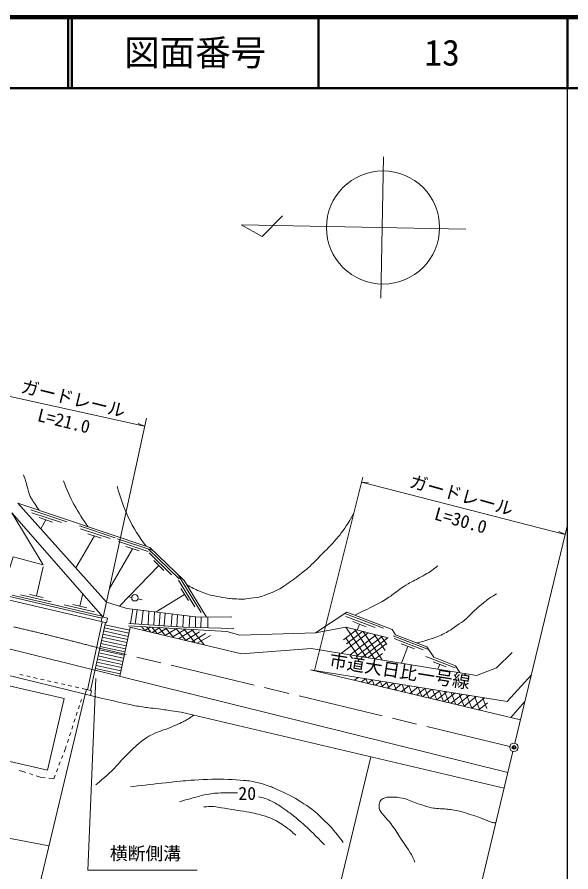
# Model space of a CAD drawing. Units: millimetres, scale not verified. Extents: x 40000 to 680000, y 20000 to 380000.
# Drawn here: x 501562 to 579500, y 259656 to 380000 of the extents above; entities that cross this region are included whole.
import ezdxf
from ezdxf.enums import TextEntityAlignment as Align

# ---------------------------------------------------------------- set-up
doc = ezdxf.new("R2010")
doc.units = ezdxf.units.MM
doc.header["$LTSCALE"] = 1000
doc.header["$PDMODE"] = 32
doc.header["$PDSIZE"] = 500
doc.linetypes.add('CHAIN', pattern=[18.5, 12, -1.5, 3.5, -1.5])
for name, color, linetype, lineweight in [('M-BGD', 7, 'Continuous', 13), ('M-BMK', 2, 'CHAIN', 13), ('M-STR-HTXT', 7, 'Continuous', 13), ('M-TTL', 2, 'Continuous', 140), ('M-TTL-BAND', 7, 'Continuous', 25), ('M-TTL-LINE', 7, 'Continuous', 50), ('M-TTL-TXT', 7, 'Continuous', 13), ('M-WORK', 1, 'Continuous', 13)]:
    doc.layers.add(name, color=color, linetype=linetype, lineweight=lineweight)
doc.layers.add('M-OTRS', color=6, linetype='Continuous')
doc.styles.add('ＭＳ ゴシック', font='')
doc.styles.get('ＭＳ ゴシック').set_extended_font_data('MS Gothic')

msp = doc.modelspace()

# ---------------------------------------------------------------- linework, layer by layer
at = {"layer": 'M-BGD'}
msp.add_circle((571490, 277194), 600, dxfattribs=at)
at = {"layer": 'M-BMK'}
msp.add_line((570907, 277334), (512755, 291261), dxfattribs=at)
msp.add_arc((414546, -79417), 383467, 75.16078, 81.07776, dxfattribs=at)
at = {"layer": 'M-OTRS'}
msp.add_point((571490, 277194), dxfattribs=at)
at = {"layer": 'M-STR-HTXT'}
for p, q in [((519756, 323551), (513682, 295539)), ((519510, 322416), (518605, 322800)), ((543411, 288010), (550207, 315223)), ((578676, 307148), (577785, 307564)), ((511164, 284668), (503304, 251865)), ((546377, 255142), (551331, 275875)), ((506050, 263325), (456206, 272836))]:
    msp.add_line(p, q, dxfattribs=at)
for points in [[(519510, 322416), (480561, 330982), (481544, 330955)], [(578676, 307148), (550027, 314506), (551009, 314444)], [(512626, 286908), (511520, 259892), (526908, 259892)]]:
    msp.add_lwpolyline(points, dxfattribs=at)
msp.add_open_spline([(511900, 284497), (511901, 284497), (511901, 284496), (511902, 284496)], degree=3, dxfattribs=at)
at = {"layer": 'M-TTL'}
msp.add_line((680000, 380000), (40000, 380000), dxfattribs=at)
at = {"layer": 'M-TTL-BAND'}
msp.add_line((579000, 20000), (579000, 370000), dxfattribs=at)
at = {"layer": 'M-TTL-LINE'}
for p, q in [((508747, 380000), (508747, 370000)), ((509247, 380000), (509247, 370000)), ((543997, 380000), (543997, 370000)), ((579000, 380000), (579000, 370000)), ((40000, 370000), (680000, 370000))]:
    msp.add_line(p, q, dxfattribs=at)
at = {"layer": 'M-WORK'}
for p, q in [((552749, 340415), (553126, 360342)), ((503482, 310620), (508537, 308939)), ((503632, 310222), (507807, 308833)), ((504667, 309530), (506565, 308899)), ((505616, 309215), (504897, 307974)), ((510329, 308360), (515384, 306679)), ((571630, 277777), (579000, 308499)), ((512463, 306955), (509848, 302442)), ((510479, 307962), (514654, 306574)), ((511514, 307271), (513412, 306639)), ((515663, 306568), (520717, 304887)), ((515813, 306170), (519988, 304782)), ((517796, 305163), (514556, 299570)), ((516847, 305479), (518745, 304847)), ((520051, 305108), (524380, 300928)), ((520148, 304556), (523313, 301500)), ((520782, 303485), (522221, 302096)), ((504278, 298500), (505223, 302591)), ((521501, 302790), (515983, 297077)), ((524214, 301475), (527463, 296174)), ((492528, 299760), (513399, 294901)), ((494313, 299871), (513506, 295402)), ((524274, 300745), (526573, 296994)), ((507408, 297100), (500852, 298614)), ((506348, 297684), (502060, 298673)), ((505252, 298275), (503304, 298725)), ((510389, 297077), (510794, 298829)), ((525142, 298697), (521154, 296253)), ((524620, 299550), (525665, 297845)), ((512459, 296261), (508172, 297250)), ((511364, 296852), (509415, 297302)), ((517214, 298395), (517688, 298284)), ((518554, 298080), (519159, 297937)), ((513519, 295677), (506963, 297191)), ((517834, 296658), (517539, 294609)), ((518470, 296581), (518174, 294567)), ((519312, 296478), (519056, 294509)), ((520122, 296379), (519994, 294447)), ((520907, 296283), (520782, 294395)), ((521678, 296189), (521556, 294344)), ((522394, 296102), (522275, 294296)), ((513537, 294869), (511463, 285302)), ((523374, 295982), (523258, 294231)), ((524150, 295887), (524037, 294180)), ((524979, 295786), (524869, 294125)), ((525876, 295677), (525771, 294095)), ((526691, 295577), (526649, 294071)), ((527450, 295535), (527409, 294050)), ((528426, 295545), (528384, 294022)), ((547695, 296040), (553140, 293950)), ((547827, 295636), (551935, 294059)), ((548829, 294898), (550696, 294181)), ((570641, 273654), (488733, 293972)), ((513984, 294765), (511910, 285198)), ((513821, 294012), (517313, 293255)), ((513916, 294452), (517409, 293695)), ((517492, 294081), (516002, 287208)), ((519526, 293619), (519057, 294199)), ((519526, 293619), (520358, 294121)), ((520392, 293412), (519790, 294155)), ((521251, 293206), (520517, 294111)), ((520551, 293374), (521660, 294043)), ((521332, 293187), (522653, 293984)), ((522396, 292932), (521487, 294053)), ((522396, 292932), (524005, 293903)), ((523566, 292652), (522479, 293994)), ((523375, 292697), (525250, 293828)), ((525301, 292236), (523948, 293906)), ((524256, 292486), (526370, 293761)), ((526609, 291923), (525057, 293840)), ((527891, 291616), (526143, 293775)), ((549305, 293731), (547508, 292347)), ((547832, 294104), (550679, 289865)), ((549087, 293786), (551849, 289674)), ((549763, 294539), (549439, 293697)), ((513535, 292693), (517027, 291936)), ((513630, 293133), (517123, 292376)), ((513725, 293573), (517218, 292815)), ((525272, 292243), (527250, 293436)), ((526148, 292033), (528093, 293207)), ((526922, 291848), (528756, 292954)), ((550972, 293309), (547231, 290429)), ((547832, 292611), (549553, 290049)), ((550176, 293511), (547929, 291781)), ((552082, 293028), (548448, 290230)), ((552931, 292814), (549378, 290078)), ((553717, 292615), (550239, 289937)), ((550273, 293486), (552955, 289493)), ((551802, 293099), (553338, 290813)), ((552793, 292849), (553582, 291673)), ((554480, 292897), (559453, 290988)), ((554612, 292493), (558720, 290916)), ((513249, 291374), (516741, 290617)), ((513344, 291814), (516837, 291056)), ((513439, 292253), (516932, 291496)), ((553510, 291781), (550962, 289819)), ((555614, 291755), (557481, 291038)), ((556548, 291396), (555648, 289053)), ((512963, 290054), (516455, 289297)), ((513058, 290494), (516550, 289737)), ((513153, 290934), (516646, 290177)), ((552964, 290419), (551970, 289654)), ((512772, 289175), (516264, 288418)), ((512867, 289615), (516360, 288857)), ((559099, 289982), (563207, 288406)), ((560101, 289244), (561968, 288528)), ((561035, 288886), (560777, 288215)), ((512581, 288295), (516074, 287538)), ((512676, 288735), (516169, 287978)), ((511164, 284668), (499629, 287473)), ((502427, 287350), (501939, 287460)), ((503402, 287129), (502914, 287240)), ((504377, 286908), (503890, 287019)), ((505353, 286687), (504865, 286798)), ((506328, 286466), (505840, 286577)), ((549540, 287019), (549048, 286629)), ((550612, 286846), (550041, 286394)), ((550918, 286186), (550658, 286839)), ((551560, 286693), (550918, 286186)), ((551825, 285971), (551534, 286697)), ((552742, 286502), (552014, 285926)), ((553004, 285691), (552675, 286513)), ((507303, 286245), (506815, 286356)), ((508278, 286025), (507791, 286135)), ((509254, 285804), (508766, 285914)), ((510229, 285583), (509741, 285693)), ((511310, 285338), (510717, 285472)), ((553635, 286358), (552840, 285730)), ((553922, 285473), (553564, 286370)), ((554527, 286214), (553667, 285533)), ((554944, 285230), (554553, 286210)), ((555556, 286048), (554620, 285307)), ((556680, 285866), (555662, 285060)), ((556204, 284931), (555773, 286013)), ((557164, 284703), (556702, 285863)), ((557942, 285662), (556831, 284783)), ((558950, 285500), (557764, 284561)), ((558527, 284380), (558020, 285650)), ((559895, 285347), (558639, 284353)), ((559498, 284150), (558960, 285498)), ((560611, 283886), (560037, 285324)), ((560992, 285170), (559655, 284112)), ((562023, 285003), (560611, 283886)), ((561553, 283662), (560948, 285177)), ((563160, 284820), (561664, 283636)), ((562346, 283474), (561716, 285053)), ((564188, 284654), (562617, 283410)), ((563313, 283245), (562651, 284902)), ((565196, 284491), (563550, 283188)), ((564467, 282971), (563768, 284721)), ((566186, 284331), (564467, 282971)), ((565545, 282715), (564811, 284553)), ((567349, 284143), (565545, 282715)), ((566686, 282444), (565915, 284375)), ((567661, 282669), (567053, 284191)), ((510343, 283095), (510188, 282620)), ((510615, 283934), (510497, 283571)), ((567753, 283444), (566535, 282480)), ((571050, 281408), (573037, 283643)), ((510033, 282144), (509879, 281669)), ((570114, 271457), (524636, 282153)), ((509724, 281193), (509569, 280718)), ((509106, 279291), (508951, 278816)), ((509415, 280242), (509260, 279767)), ((508796, 278340), (508642, 277865)), ((508369, 277026), (508177, 276532)), ((508487, 277389), (508369, 277026)), ((507996, 276066), (507814, 275600)), ((565139, 250720), (571350, 276611)), ((507633, 275134), (507452, 274668)), ((502242, 273848), (501838, 273936)), ((502810, 273658), (502242, 273848)), ((503759, 273341), (503284, 273499)), ((504801, 272993), (504233, 273183)), ((506908, 273270), (506716, 272777)), ((507271, 274202), (507090, 273736)), ((505510, 272913), (504801, 272993)), ((506716, 272777), (506007, 272857))]:
    msp.add_line(p, q, dxfattribs=at)
for points in [[(564705, 350156), (533096, 350753), (536030, 349114), (538935, 352023)], [(531768, 295578), (527070, 295531), (517012, 296759), (514139, 297647), (501672, 311578), (520241, 305341), (525053, 300659), (528209, 295542)], [(513682, 295539), (500810, 310200), (505225, 302904), (501023, 304014), (500381, 302031), (477540, 305959), (477659, 307848), (497080, 304618), (500381, 302031)], [(543564, 293301), (547970, 296222), (554362, 293774), (554800, 293052), (559219, 291332), (560197, 289898), (563266, 288650), (563853, 287712)], [(553805, 292592), (547832, 294104), (543564, 293301), (532887, 292976), (531070, 293480), (517257, 294306)], [(532066, 293920), (524991, 294117), (517293, 294625)], [(517440, 294119), (533162, 290354), (542953, 291128), (566215, 287326), (569022, 288392), (571214, 290568)], [(572423, 281083), (542850, 288100), (570511, 283632), (573941, 287410)]]:
    msp.add_lwpolyline(points, dxfattribs=at)
for points in [[(514282, 295399), (514137, 294729), (513399, 294901), (513544, 295571)], [(489785, 288294), (508162, 284052), (505833, 273967), (487457, 278210)], [(512048, 285166), (511902, 284496), (511164, 284668), (511310, 285338)]]:
    msp.add_lwpolyline(points, close=True, dxfattribs=at)
for centre, radius in [((553058, 350379), 7965), ((518136, 298247), 450)]:
    msp.add_circle(centre, radius, dxfattribs=at)
for centre, radius, start, end in [((530505, 322595), 23753, 199.43482, 217.14257), ((536927, 318988), 21847, 193.24259, 218.08603)]:
    msp.add_arc(centre, radius, start, end, dxfattribs=at)
for points, knots in [([(502480, 315538), (502566, 315298), (502804, 314569), (502877, 314324), (502932, 314138), (503066, 313571), (503118, 313384), (503160, 313234), (503289, 312783), (503347, 312637), (503391, 312528), (503560, 312218), (503624, 312120), (503815, 311821), (504330, 311053), (504657, 310576)], [0, 0, 0, 0, 1, 1, 1, 2, 2, 2, 3, 3, 3, 4, 4, 4, 5, 5, 5, 5]), ([(525398, 300100), (525697, 299918), (526630, 299435), (526951, 299295), (527306, 299141), (528395, 298729), (528770, 298632), (529286, 298499), (530862, 298210), (531392, 298148), (531821, 298098), (533118, 298045), (533548, 298076), (534064, 298112), (535605, 298329), (536100, 298478), (536656, 298645), (538265, 299342), (538761, 299645), (539519, 300109), (541667, 301702), (542331, 302293), (543239, 303101), (545787, 305714), (546598, 306620), (546964, 307028), (547909, 308381), (548200, 308846), (548358, 309097), (548656, 309627), (548939, 310149)], [0, 0, 0, 0, 1, 1, 1, 2, 2, 2, 3, 3, 3, 4, 4, 4, 5, 5, 5, 6, 6, 6, 7, 7, 7, 8, 8, 8, 9, 9, 9, 10, 10, 10, 10]), ([(560794, 302748), (560577, 302557), (559880, 302035), (559636, 301881), (559272, 301652), (558134, 301039), (557756, 300833), (557568, 300731), (556992, 300445), (556805, 300339), (556595, 300221), (555974, 299852), (555776, 299715), (555440, 299483), (554472, 298733), (554138, 298499), (553903, 298333), (553188, 297848), (552933, 297716), (552194, 297331), (550563, 296516), (549094, 295792)], [0, 0, 0, 0, 1, 1, 1, 2, 2, 2, 3, 3, 3, 4, 4, 4, 5, 5, 5, 6, 6, 6, 7, 7, 7, 7]), ([(557799, 291884), (558376, 292017), (560078, 292528), (560633, 292735), (560986, 292868), (562001, 293378), (562324, 293574), (562790, 293857), (564132, 294795), (564564, 295128), (564761, 295279), (565282, 295813), (565461, 295985), (565649, 296168), (566204, 296727), (566400, 296901), (566599, 297077), (567222, 297571), (567431, 297733), (567551, 297827), (567920, 298094), (568046, 298179), (568235, 298307), (568810, 298681), (569008, 298795)], [0, 0, 0, 0, 1, 1, 1, 2, 2, 2, 3, 3, 3, 4, 4, 4, 5, 5, 5, 6, 6, 6, 7, 7, 7, 8, 8, 8, 8]), ([(511902, 284496), (513116, 284192), (516774, 283343), (517997, 283081), (518364, 283003), (519480, 282846), (519852, 282795), (520341, 282728), (521810, 282559), (522298, 282491), (522782, 282423), (523678, 282293), (524636, 282153)], [0, 0, 0, 0, 1, 1, 1, 2, 2, 2, 3, 3, 3, 4, 4, 4, 4]), ([(512638, 271896), (513139, 272312), (514597, 273612), (515066, 274062), (515313, 274299), (515976, 275081), (516213, 275327), (516597, 275726), (517767, 276903), (518169, 277283), (518378, 277481), (519034, 278040), (519266, 278211), (519474, 278365), (520132, 278782), (520362, 278902), (520596, 279025), (521331, 279321), (521576, 279418), (521907, 279549), (522916, 279906), (523245, 280042), (523618, 280196), (524732, 280673), (525084, 280869), (525356, 281021), (525941, 281390), (526451, 281726)], [0, 0, 0, 0, 1, 1, 1, 2, 2, 2, 3, 3, 3, 4, 4, 4, 5, 5, 5, 6, 6, 6, 7, 7, 7, 8, 8, 8, 9, 9, 9, 9]), ([(547443, 263808), (547146, 264251), (546152, 265507), (545790, 265899), (545317, 266410), (543821, 267875), (543277, 268310), (542761, 268724), (541088, 269804), (540511, 270129), (539935, 270455), (538132, 271296), (537522, 271555), (537175, 271703), (536100, 272068), (535735, 272162), (535353, 272261), (534188, 272480), (533795, 272517), (533011, 272590), (530650, 272714), (529863, 272715), (529017, 272716), (526479, 272602), (525637, 272526), (524081, 272386), (519975, 271938), (517514, 271646)], [0, 0, 0, 0, 1, 1, 1, 2, 2, 2, 3, 3, 3, 4, 4, 4, 5, 5, 5, 6, 6, 6, 7, 7, 7, 8, 8, 8, 9, 9, 9, 9]), ([(532569, 270780), (531975, 270810), (530187, 270789), (529594, 270744), (529165, 270711), (527891, 270497), (527474, 270394), (526878, 270248), (525530, 269872), (524398, 269544)], [0, 0, 0, 0, 1, 1, 1, 2, 2, 2, 3, 3, 3, 3]), ([(544815, 263474), (544351, 263983), (542893, 265447), (542386, 265913), (541917, 266344), (540445, 267563), (539941, 267953), (539594, 268222), (538507, 268966), (538137, 269201), (537947, 269321), (537345, 269629), (537142, 269724), (536984, 269798), (536500, 269998), (536332, 270044), (536176, 270087), (535865, 270161), (535549, 270230)], [0, 0, 0, 0, 1, 1, 1, 2, 2, 2, 3, 3, 3, 4, 4, 4, 5, 5, 5, 6, 6, 6, 6]), ([(557551, 261030), (557446, 261308), (557048, 262110), (556890, 262362), (556367, 263199), (554724, 265666), (554151, 266470), (553986, 266702), (553392, 267317), (553207, 267533), (553113, 267643), (552836, 267977), (552758, 268099), (552698, 268195), (552550, 268502), (552526, 268612), (552503, 268714), (552514, 269031), (552526, 269135), (552534, 269214), (552595, 269449), (552627, 269523), (552653, 269583), (552767, 269745), (552812, 269792), (552862, 269844), (553032, 269985), (553099, 270012), (553228, 270064), (553635, 270166), (553774, 270180), (553970, 270201), (554565, 270207), (554762, 270189), (555027, 270165), (555819, 270044), (556075, 269972), (556424, 269874), (557431, 269463), (557771, 269341), (557999, 269259), (558686, 269022), (558918, 268953), (559166, 268879), (559915, 268665), (560172, 268628), (560567, 268571), (561767, 268531), (562164, 268484), (562530, 268440), (563626, 268264), (563984, 268172), (564465, 268050), (565875, 267571), (566345, 267414), (566527, 267352), (567067, 267148), (567245, 267078), (567436, 267003), (568000, 266754), (568194, 266686), (568282, 266655), (568556, 266584), (568649, 266585), (568730, 266586), (568831, 266588), (568946, 266590)], [0, 0, 0, 0, 1, 1, 1, 2, 2, 2, 3, 3, 3, 4, 4, 4, 5, 5, 5, 6, 6, 6, 7, 7, 7, 8, 8, 8, 9, 9, 9, 10, 10, 10, 11, 11, 11, 12, 12, 12, 13, 13, 13, 14, 14, 14, 15, 15, 15, 16, 16, 16, 17, 17, 17, 18, 18, 18, 19, 19, 19, 20, 20, 20, 21, 21, 21, 22, 22, 22, 22]), ([(540776, 264822), (540560, 265034), (539866, 265623), (539622, 265802), (539304, 266036), (538316, 266693), (537969, 266882), (537693, 267032), (536818, 267391), (536519, 267489), (536117, 267619), (534890, 267937), (534476, 268019), (533890, 268134), (532116, 268378), (531527, 268474), (531223, 268523), (530314, 268698), (530009, 268744), (529811, 268774), (529213, 268859), (529013, 268856), (528759, 268853), (528328, 268838), (527844, 268818)], [0, 0, 0, 0, 1, 1, 1, 2, 2, 2, 3, 3, 3, 4, 4, 4, 5, 5, 5, 6, 6, 6, 7, 7, 7, 8, 8, 8, 8])]:
    msp.add_open_spline(points, degree=3, knots=knots, dxfattribs=at)

# ---------------------------------------------------------------- texts
at = {"layer": 'M-STR-HTXT', "style": 'ＭＳ ゴシック'}
for s, rotation, p in [('ガードレール', 346.2, (509126, 324873)), ('L=21.0', 346.2, (507804, 321726)), ('ガードレール', 344.2, (563709, 311295)), ('L=30.0', 344.2, (563605, 307743)), ('市道大日比一号線', 350.952, (555192, 286474))]:
    msp.add_text(s, height=1833, rotation=rotation, dxfattribs=at).set_placement(p, align=Align.BOTTOM_CENTER)
msp.add_text('横断側溝', height=1833, dxfattribs=at).set_placement((519619, 260791), align=Align.BOTTOM_CENTER)
at = {"layer": 'M-TTL-TXT', "style": 'ＭＳ ゴシック'}
for s, p in [('図面番号', (526622, 375000)), ('13', (561372, 375000))]:
    msp.add_text(s, height=3666, dxfattribs=at).set_placement(p, align=Align.MIDDLE_CENTER)
at = {"layer": 'M-WORK', "style": 'ＭＳ ゴシック'}
msp.add_text('20', height=1833, rotation=359.998, dxfattribs=at).set_placement((533947, 269246), align=Align.BOTTOM_CENTER)

doc.saveas('drawing.dxf')
